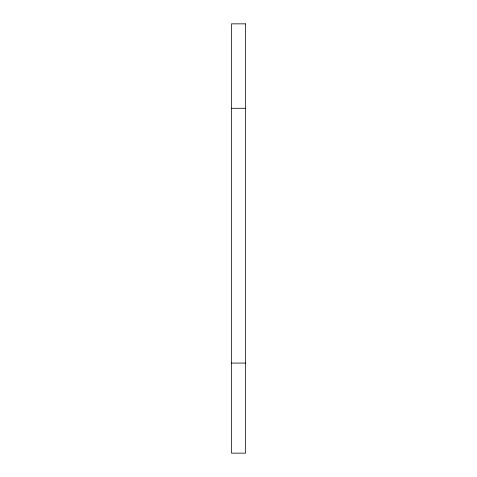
<?xml version="1.0" encoding="UTF-8"?>
<svg xmlns="http://www.w3.org/2000/svg" width="477" height="477" viewBox="0 0 477 477"><rect width="100%" height="100%" fill="white"/><g stroke="black" fill="none" stroke-linecap="round" stroke-linejoin="round"><path stroke-width="0.72" d="M231.464 108.303L245.536 108.303M231.464 363.069L245.536 363.069M245.536 23.85L231.464 23.85L231.464 453.15L245.536 453.15L245.536 23.85"/></g></svg>
